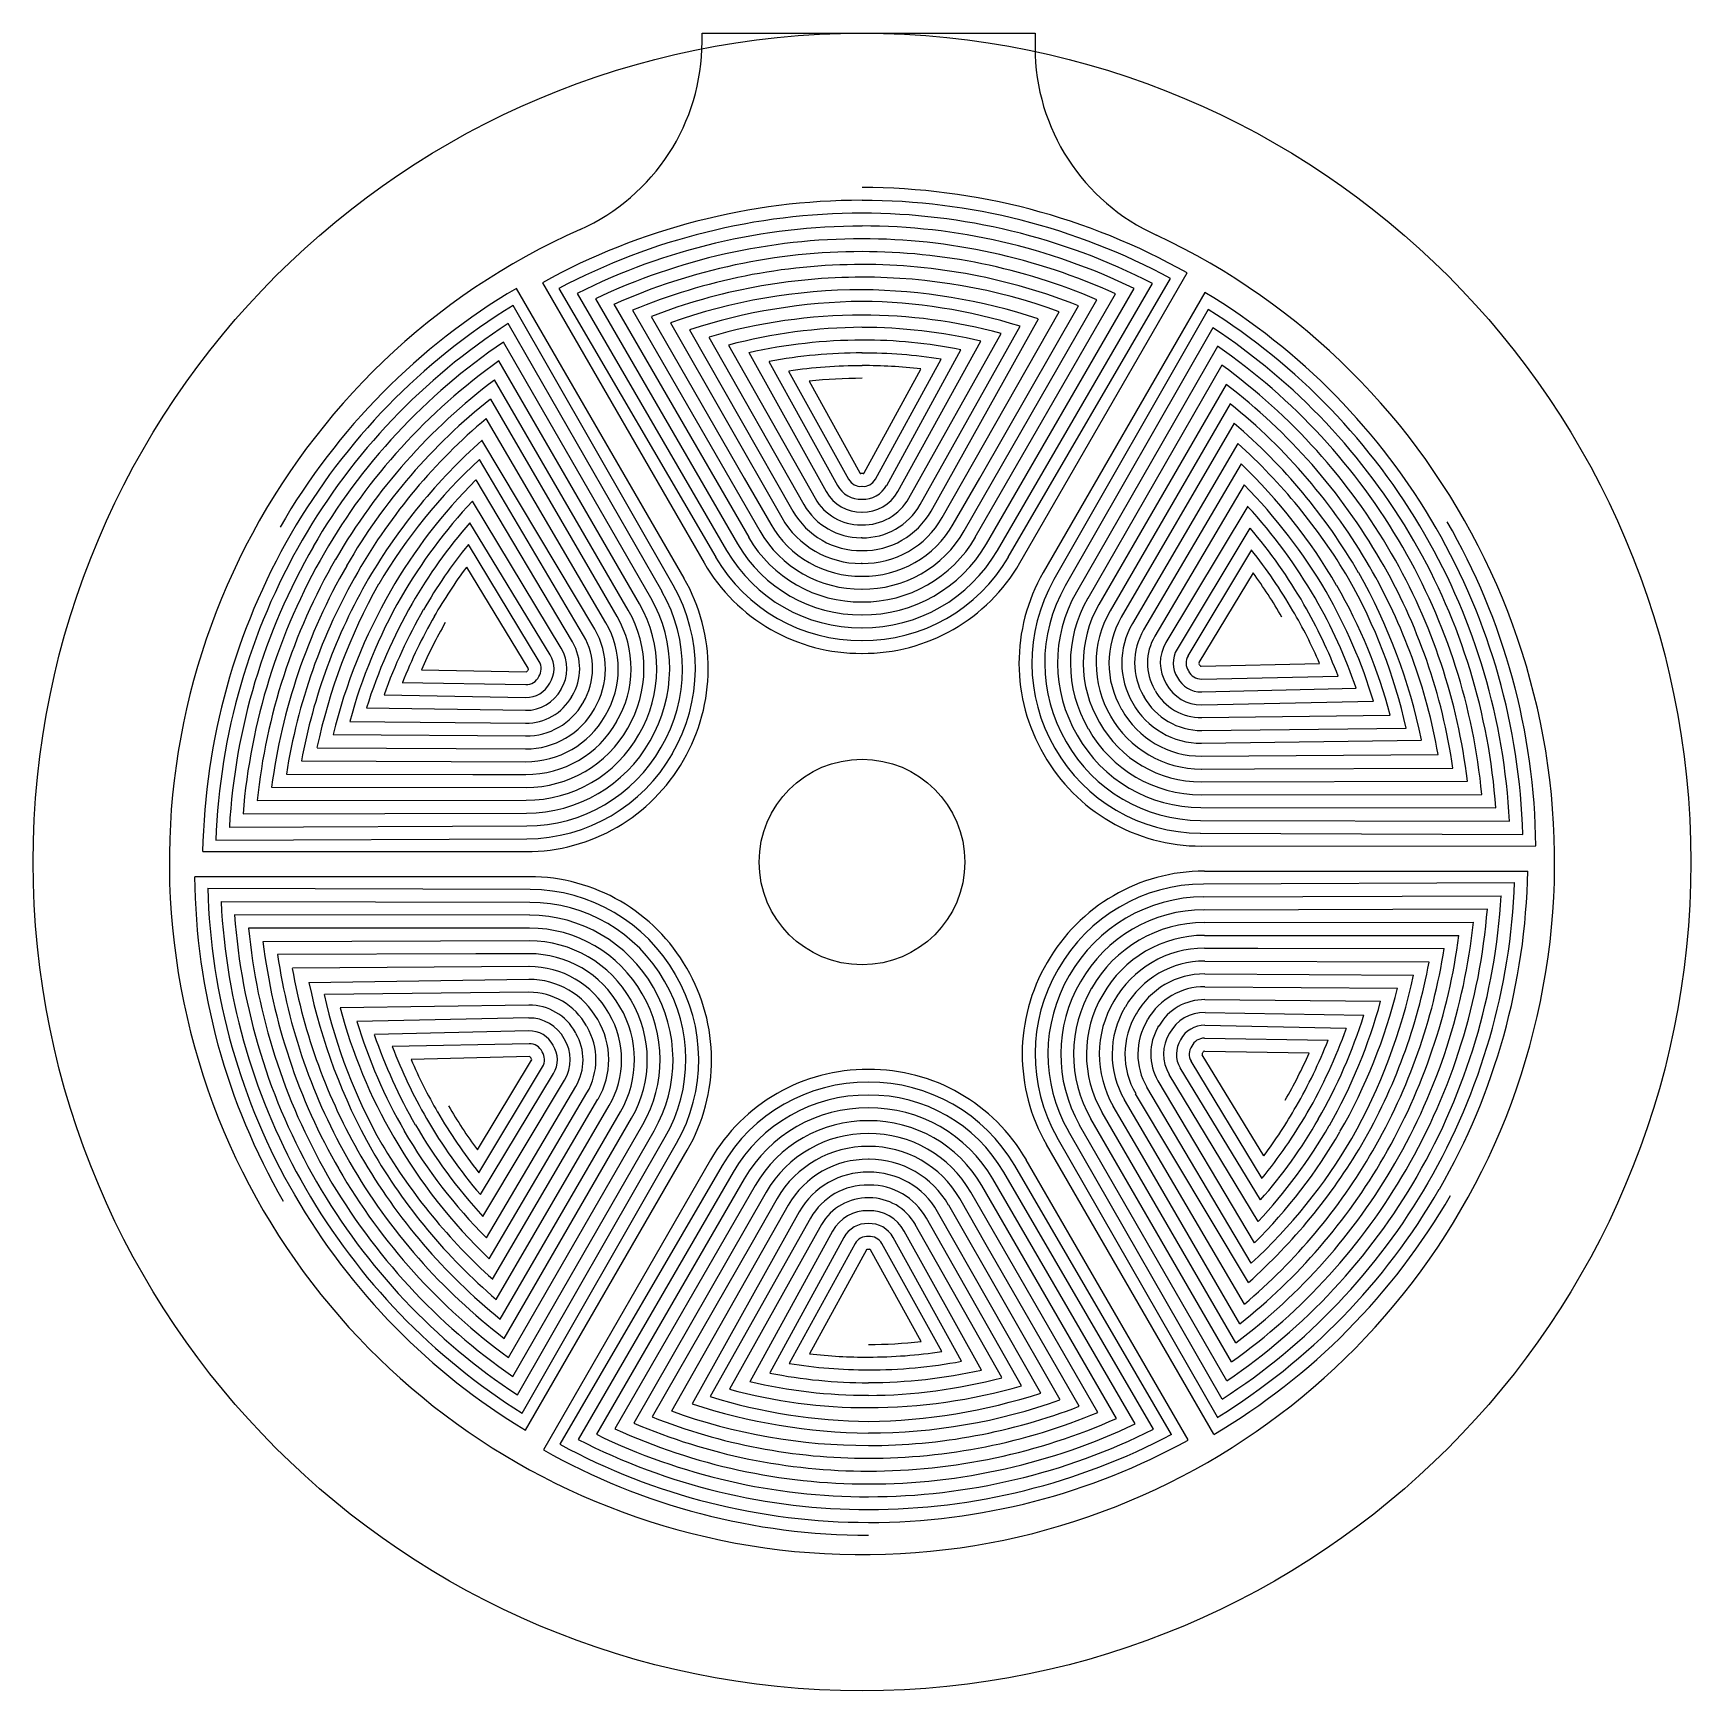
# Model space of a CAD drawing. Header units: millimetres. Extents: x -65 to 64, y -63 to 66.
import ezdxf

# ---------------------------------------------------------------- set-up
doc = ezdxf.new("R2010")
doc.units = ezdxf.units.MM
for name, color, linetype in [('Wire', 7, 'CONTINUOUS'), ('Wire001', 7, 'CONTINUOUS'), ('Wire002', 7, 'CONTINUOUS'), ('Wire003', 7, 'CONTINUOUS'), ('Wire004', 7, 'CONTINUOUS'), ('Wire005', 7, 'CONTINUOUS'), ('Wire006', 7, 'CONTINUOUS'), ('Wire007', 7, 'CONTINUOUS'), ('Wire008', 7, 'CONTINUOUS'), ('Wire009', 7, 'CONTINUOUS')]:
    doc.layers.add(name, color=color, linetype=linetype)

msp = doc.modelspace()

# ---------------------------------------------------------------- linework, layer by layer
at = {"layer": 'Wire'}
for p, q in [((-12.29, -21.87), (-25.3, -44.43)), ((0.07, -21.82), (0, -21.82)), ((24.88, -43.66), (12.29, -21.87)), ((-11.39, -22.31), (-24.02, -44)), ((-10.53, -22.83), (-22.6, -43.62)), ((22.19, -42.83), (10.54, -22.83)), ((23.6, -43.23), (11.4, -22.31)), ((-9.68, -23.34), (-21.17, -43.22)), ((-8.82, -23.86), (-19.73, -42.8)), ((-7.96, -24.37), (-18.27, -42.35)), ((0.08, -23.82), (0, -23.82)), ((17.86, -41.53), (7.97, -24.37)), ((19.32, -41.99), (8.83, -23.86)), ((20.76, -42.42), (9.68, -23.34)), ((-6.24, -25.39), (-15.34, -41.41)), ((-7.1, -24.88), (-9.16, -28.47)), ((0.08, -24.82), (0, -24.82)), ((14.92, -40.55), (6.25, -25.39)), ((9.17, -28.47), (7.11, -24.88)), ((-5.38, -25.9), (-13.72, -40.85)), ((-4.51, -26.4), (-12.32, -40.28)), ((-3.65, -26.9), (-10.82, -39.71)), ((10.38, -38.81), (3.65, -26.9)), ((11.92, -39.44), (4.52, -26.4)), ((13.42, -40.01), (5.38, -25.9)), ((-2.79, -27.41), (-9.24, -39.13)), ((-1.91, -27.9), (-7.68, -38.45)), ((-1.04, -28.38), (-6.17, -37.72)), ((5.71, -36.79), (1.05, -28.38)), ((7.24, -37.54), (1.92, -27.9)), ((8.8, -38.23), (2.79, -27.41)), ((-9.16, -28.47), (-16.84, -41.87)), ((-0.16, -28.87), (-4.58, -36.95)), ((4.11, -36), (0.17, -28.87)), ((16.4, -41.04), (9.17, -28.47))]:
    msp.add_line(p, q, dxfattribs=at)
for centre, radius, start, end in [((-0.09, -28.91), 14.09, 89.6374, 150), ((0.09, -28.91), 14.09, 30, 90.3627), ((-0.09, -28.91), 13.09, 89.6098, 149.728), ((0.09, -28.91), 13.09, 30.272, 90.3898), ((-0.09, -28.91), 12.09, 89.5775, 149.794), ((-0.09, -28.91), 11.09, 89.5394, 149.86), ((0.09, -28.91), 12.09, 30.2054, 90.4219), ((0.09, -28.91), 11.09, 30.1394, 90.4598), ((-0.09, -28.91), 10.09, 89.4938, 149.943), ((0.09, -28.91), 10.09, 30.0555, 90.5052), ((-0.09, -28.91), 9.09, 89.4381, 150.027), ((0.09, -28.91), 9.09, 29.9711, 90.5605), ((-0.09, -28.91), 8.09, 89.3687, 150.102), ((-0.09, -28.91), 7.09, 89.2796, 150.237), ((0.09, -28.91), 8.09, 29.8963, 90.6293), ((0.09, -28.91), 7.09, 29.7637, 90.1696), ((0, 1.42), 23.24, -89.8318, -89.8315), ((-0.09, -28.91), 6.09, 89.1608, 150.336), ((0.09, -28.91), 6.09, 29.6611, 90.8365), ((-0.08, -28.91), 5.09, 88.9966, 150.433), ((0.09, -28.91), 5.09, 29.5678, 90.1701), ((0, 1.42), 25.24, -89.8318, -89.8315), ((-0.08, -28.91), 4.09, 88.7513, 150.547), ((0.09, -28.91), 4.09, 29.4542, 90.1706), ((0, 1.42), 26.24, -89.8318, -89.8315), ((-0.09, -28.91), 3.09, 88.3455, 150.933), ((-0.09, -28.91), 2.09, 87.5531, 151.101), ((0.09, -28.91), 3.09, 29.0668, 91.6545), ((0.09, -28.91), 2.09, 28.8988, 92.4469), ((-0.09, -28.91), 1.09, 85.3028, 150.967), ((0.09, -28.91), 1.09, 29.0332, 94.6972), ((-0.09, -28.91), 0.0892, 89.8315, 151.114), ((0, 1.42), 30.24, -90.1685, -90), ((0, 1.42), 30.24, -90, -89.8315), ((0.09, -28.91), 0.0892, 28.8856, 90.1685), ((0, 1.42), 37.65, -90, -83.7431), ((-0.13, 0.43), 37.65, -96.7794, -89.7912), ((0, 1.42), 38.63, -90, -81.5052), ((0, 0.42), 39.63, -101.184, -90), ((-0.05, 0.43), 38.63, -99.1104, -89.9199), ((0, 1.42), 39.63, -90, -79.4763), ((-0.06, 1.41), 40.61, -89.9035, -77.3874), ((0, 0.42), 41.57, -105.089, -90), ((0, 0.42), 40.61, -103.152, -90), ((-0.25, 1.37), 41.57, -89.6525, -75.1851), ((-0.02, 1.41), 42.56, -89.9645, -73.7108), ((0.48, 2.36), 45.49, -108.192, -90.6007), ((0.38, 0.34), 42.56, -107.364, -90.5059), ((0, 1.42), 44.54, -90, -70.4407), ((0, 1.42), 45.52, -90, -68.8883), ((-0.5, 2.74), 44.96, -89.3616, -71.9673), ((0, 0.42), 46.51, -113.129, -89.9895), ((-0.02, 0.43), 45.52, -111.673, -89.9636), ((-0.1, 0.45), 44.54, -110, -89.8621), ((0, 1.42), 46.51, -90, -67.4235), ((0, 1.42), 47.51, -90, -66.016), ((-0.01, 1.42), 48.51, -89.9892, -64.6553), ((0, 0.42), 49.5, -117.171, -90), ((0, 0.42), 48.51, -115.886, -90), ((0, 0.42), 47.51, -114.541, -90), ((0, 1.42), 49.5, -89.9895, -63.3673), ((0, 1.42), 50.5, -89.9909, -62.1299), ((-0.02, 1.41), 51.5, -89.9781, -61.0907), ((0, 0.42), 51.5, -119.426, -90), ((0, 0.42), 50.5, -118.406, -90)]:
    msp.add_arc(centre, radius, start, end, dxfattribs=at)
at = {"layer": 'Wire001'}
for p, q in [((26.15, 0.61), (51.32, 0.61)), ((26.09, -0.39), (50.3, -0.27)), ((26.11, -1.39), (49.25, -1.3)), ((26.12, -2.39), (48.18, -2.33)), ((26.14, -3.39), (47.08, -3.37)), ((26.15, -4.39), (45.96, -4.4)), ((26.16, -5.39), (30.31, -5.39)), ((26.18, -6.39), (43.64, -6.46)), ((30.31, -5.39), (44.81, -5.42)), ((26.18, -7.39), (42.43, -7.48)), ((26.19, -8.39), (41.17, -8.5)), ((19.97, -10.01), (20, -9.95)), ((26.19, -9.39), (39.87, -9.52)), ((21.7, -11.01), (21.73, -10.94)), ((22.56, -11.51), (22.6, -11.44)), ((26.19, -11.39), (37.19, -11.6)), ((26.2, -10.39), (38.57, -10.59)), ((26.17, -12.39), (35.78, -12.55)), ((30.64, -23.3), (25.13, -14.19)), ((30.77, -21.54), (25.98, -13.68)), ((26.15, -13.39), (34.3, -13.54)), ((30.33, -26.66), (23.41, -15.22)), ((30.52, -24.98), (24.27, -14.71)), ((29.58, -31.41), (20.8, -16.71)), ((29.79, -29.91), (21.67, -16.21)), ((30.05, -28.32), (22.54, -15.71)), ((21.14, -21.27), (19.06, -17.69)), ((29.26, -33.09), (19.93, -17.2)), ((27.91, -39.05), (16.44, -19.15)), ((28.26, -37.58), (17.32, -18.67)), ((28.6, -36.1), (18.19, -18.18)), ((27.16, -41.9), (14.69, -20.12)), ((27.54, -40.48), (15.57, -19.64)), ((26.89, -43.22), (13.86, -20.67)), ((28.91, -34.62), (21.14, -21.27))]:
    msp.add_line(p, q, dxfattribs=at)
for centre, radius, start, end in [((26.15, -13.48), 14.09, 90, 150.363), ((-0.17, 1.59), 51.5, -29.9781, -1.0907), ((26.15, -13.48), 13.09, 90.272, 150.39), ((-0.17, 1.61), 50.5, -29.9909, -2.1299), ((26.15, -13.48), 12.09, 90.2054, 150.422), ((26.15, -13.48), 11.09, 90.1394, 150.46), ((-0.17, 1.6), 48.51, -29.9892, -4.6553), ((-0.17, 1.6), 49.5, -29.9895, -3.3674), ((26.15, -13.48), 10.09, 90.0555, 150.505), ((-0.16, 1.61), 47.51, -30, -6.016), ((26.15, -13.48), 9.09, 89.9711, 150.56), ((-0.16, 1.61), 46.51, -30, -7.4235), ((26.15, -13.48), 8.09, 89.8963, 150.629), ((26.15, -13.48), 7.09, 89.7637, 150.17), ((-0.16, 1.61), 45.52, -30, -8.8883), ((26.06, -13.63), 14.09, 149.637, -150), ((26.06, -13.63), 13.09, 149.61, -150.272), ((26.06, -13.63), 12.09, 149.578, -150.206), ((26.15, -13.48), 6.09, 89.6611, 150.837), ((-1.56, 1.84), 44.96, -29.3616, -11.9673), ((-0.16, 1.61), 44.54, -30, -10.4407), ((26.06, -13.63), 11.09, 149.539, -150.14), ((26.06, -13.63), 10.09, 149.494, -150.057), ((26.06, -13.63), 9.09, 149.438, -149.973), ((26.15, -13.48), 5.09, 89.5678, 150.17), ((-0.17, 1.59), 42.56, -29.9645, -13.7108), ((26.06, -13.63), 8.09, 149.369, -149.898), ((26.06, -13.63), 7.09, 149.28, -149.763), ((-0.16, 1.61), 23.24, -29.8318, -29.8315), ((26.15, -13.48), 4.09, 89.4542, 150.171), ((-0.25, 1.37), 41.57, -29.6525, -15.1851), ((26.06, -13.63), 6.09, 149.161, -149.664), ((26.06, -13.63), 5.09, 148.997, -149.567), ((-0.16, 1.61), 25.24, -29.8318, -29.8315), ((26.06, -13.63), 4.09, 148.751, -149.453), ((-0.16, 1.61), 26.24, -29.8318, -29.8315), ((26.15, -13.48), 3.09, 89.0668, 151.655), ((26.15, -13.48), 2.09, 88.8988, 152.447), ((-0.16, 1.61), 39.63, -30, -19.4763), ((-0.19, 1.55), 40.61, -29.9035, -17.3874), ((26.06, -13.63), 3.09, 148.345, -149.067), ((26.06, -13.63), 2.09, 147.553, -148.899), ((26.15, -13.48), 1.09, 89.0332, 154.697), ((-0.16, 1.61), 38.63, -30, -21.5052), ((26.06, -13.63), 1.09, 145.303, -149.033), ((26.06, -13.63), 0.0892, 149.832, -148.886), ((-0.16, 1.61), 30.24, -30.1685, -30), ((-0.16, 1.61), 30.24, -30, -29.8315), ((26.15, -13.48), 0.0892, 88.8856, 150.168), ((-0.16, 1.61), 37.65, -30, -23.7431), ((0.62, 1), 37.65, -36.7794, -29.7912), ((0.7, 1.11), 40.61, -43.1522, -30), ((0.7, 1.11), 39.63, -41.1837, -30), ((0.67, 1.07), 38.63, -39.1104, -29.9199), ((0.96, 1.4), 42.56, -47.3642, -30.5059), ((0.7, 1.11), 41.57, -45.0894, -30), ((0.68, 1.09), 45.52, -51.6732, -29.9636), ((0.63, 1.03), 44.54, -50.0002, -29.8621), ((-0.74, 2.5), 45.49, -48.1922, -30.6007), ((0.7, 1.11), 48.51, -55.8861, -30), ((0.7, 1.11), 47.51, -54.5408, -30), ((0.7, 1.11), 46.51, -53.1288, -29.9895), ((0.7, 1.11), 50.5, -58.4065, -30), ((0.7, 1.11), 49.5, -57.1706, -30), ((0.7, 1.11), 51.5, -59.4264, -30)]:
    msp.add_arc(centre, radius, start, end, dxfattribs=at)
at = {"layer": 'Wire002'}
for p, q in [((26.19, 45.65), (13.61, 23.85)), ((26.45, 44.33), (14.44, 23.3)), ((26.82, 42.9), (15.32, 22.81)), ((27.17, 41.46), (16.19, 22.33)), ((27.52, 39.99), (17.07, 21.84)), ((27.85, 38.5), (17.94, 21.36)), ((28.16, 36.99), (20.89, 24.45)), ((28.48, 35.47), (19.68, 20.38)), ((28.76, 33.9), (20.55, 19.88)), ((29.01, 32.31), (21.42, 19.39)), ((29.24, 30.67), (22.29, 18.89)), ((29.52, 29.01), (23.16, 18.4)), ((29.7, 27.31), (24.02, 17.89)), ((29.82, 25.61), (24.87, 17.37)), ((20.89, 24.45), (18.81, 20.86)), ((29.94, 23.83), (25.73, 16.85)), ((25.9, 16.56), (35.1, 16.78)), ((25.92, 15.56), (36.56, 15.79)), ((21.41, 14.25), (21.45, 14.19)), ((22.27, 14.75), (22.31, 14.69)), ((25.94, 14.56), (37.96, 14.85)), ((19.68, 13.25), (19.71, 13.19)), ((25.95, 13.56), (39.32, 13.84)), ((25.94, 12.56), (40.62, 12.76)), ((25.94, 11.56), (41.86, 11.74)), ((25.93, 10.56), (43.05, 10.81)), ((25.93, 9.56), (44.35, 9.69)), ((25.91, 8.56), (30.06, 8.57)), ((30.06, 8.57), (45.5, 8.63)), ((25.89, 6.56), (47.74, 6.58)), ((25.9, 7.56), (46.63, 7.62)), ((25.87, 5.56), (48.83, 5.54)), ((25.85, 4.56), (49.89, 4.51)), ((25.83, 3.56), (50.93, 3.47)), ((25.9, 2.56), (51.94, 2.58))]:
    msp.add_line(p, q, dxfattribs=at)
for centre, radius, start, end in [((-0.4, 1.55), 51.5, 30.0219, 58.9093), ((-0.41, 1.56), 50.5, 30.0091, 57.8701), ((-0.41, 1.56), 49.5, 30.0105, 56.6327), ((-0.41, 1.56), 48.51, 30.0108, 55.3447), ((-0.42, 1.56), 47.51, 30, 53.984), ((-0.42, 1.56), 46.51, 30, 52.5765), ((-0.42, 1.56), 45.52, 30, 51.1117), ((-0.42, 1.56), 44.54, 30, 49.5593), ((-1.31, 0.47), 44.96, 30.6384, 48.0327), ((-0.4, 1.54), 42.56, 30.0355, 46.2892), ((-0.25, 1.37), 41.57, 30.3475, 44.8149), ((-0.37, 1.51), 40.61, 30.0965, 42.6126), ((-0.42, 1.56), 39.63, 30, 40.5237), ((0.45, 2.06), 50.5, 1.5935, 30), ((0.45, 2.06), 51.5, 0.5736, 30), ((0.45, 2.06), 47.51, 5.4592, 30), ((0.45, 2.06), 48.51, 4.1139, 30), ((0.45, 2.06), 49.5, 2.8294, 30), ((-0.42, 1.56), 38.63, 30, 38.4948), ((0.46, 2.04), 45.52, 8.3268, 30.0364), ((0.45, 2.06), 46.51, 6.8712, 30.0105), ((25.81, 16.81), 14.09, 150, -149.637), ((25.81, 16.81), 13.09, 150.272, -149.61), ((-0.42, 1.56), 37.65, 30, 36.2569), ((0.33, 2.43), 42.56, 12.6358, 29.4941), ((-1.47, 1.51), 45.49, 11.8078, 29.3993), ((0.48, 1.96), 44.54, 9.9998, 30.1379), ((25.81, 16.81), 12.09, 150.205, -149.578), ((25.81, 16.81), 11.09, 150.139, -149.54), ((0.45, 2.06), 40.61, 16.8478, 30), ((0.45, 2.06), 41.57, 14.9106, 30), ((25.81, 16.81), 10.09, 150.055, -149.495), ((25.81, 16.81), 9.09, 149.971, -149.44), ((25.81, 16.81), 8.09, 149.896, -149.371), ((0.51, 1.94), 37.65, 23.2206, 30.2088), ((0.47, 2.01), 38.63, 20.8896, 30.0801), ((0.45, 2.06), 39.63, 18.8163, 30), ((25.81, 16.81), 7.09, 149.764, -149.83), ((25.81, 16.81), 6.09, 149.661, -149.163), ((25.81, 16.81), 5.09, 149.568, -149.83), ((25.81, 16.81), 4.09, 149.454, -149.829), ((25.81, 16.81), 3.09, 149.067, -148.345), ((25.81, 16.81), 2.09, 148.899, -147.553), ((25.81, 16.81), 1.09, 149.033, -145.303), ((25.81, 16.81), 0.0892, 148.886, -149.832), ((25.9, 16.65), 2.09, -152.447, -88.8988), ((25.9, 16.65), 1.09, -154.697, -89.0332), ((-0.42, 1.56), 30.24, 30, 30.1685), ((-0.42, 1.56), 30.24, 29.8315, 30), ((25.9, 16.65), 0.0892, -150.168, -88.8856), ((-0.42, 1.56), 25.24, 30.1682, 30.1685), ((-0.42, 1.56), 26.24, 30.1682, 30.1685), ((25.9, 16.65), 4.09, -151.249, -89.4534), ((25.9, 16.65), 3.09, -151.655, -89.0668), ((-0.42, 1.56), 23.24, 30.1682, 30.1685), ((25.9, 16.65), 7.09, -150.72, -89.7633), ((25.9, 16.65), 6.09, -150.839, -89.6638), ((25.9, 16.65), 5.09, -151.003, -89.5672), ((25.9, 16.65), 10.09, -150.506, -90.0565), ((25.9, 16.65), 9.09, -150.562, -89.9726), ((25.9, 16.65), 8.09, -150.631, -89.8984), ((25.9, 16.65), 12.09, -150.422, -90.206), ((25.9, 16.65), 11.09, -150.461, -90.1402), ((25.9, 16.65), 14.09, -150.363, -90), ((25.9, 16.65), 13.09, -150.39, -90.2725)]:
    msp.add_arc(centre, radius, start, end, dxfattribs=at)
at = {"layer": 'Wire003'}
msp.add_circle((-0.5, 1.32), 64.51, dxfattribs=at)
at = {"layer": 'Wire004'}
for p, q in [((10.89, 25.06), (23.52, 46.74)), ((11.79, 24.61), (24.8, 47.17)), ((-25.38, 46.41), (-12.79, 24.61)), ((-24.1, 45.97), (-11.89, 25.06)), ((-22.68, 45.58), (-11.04, 25.57)), ((-21.25, 45.16), (-10.18, 26.09)), ((8.32, 26.6), (19.23, 45.54)), ((9.18, 26.09), (20.68, 45.96)), ((10.04, 25.57), (22.11, 46.36)), ((-19.81, 44.73), (-9.32, 26.6)), ((-18.36, 44.27), (-8.46, 27.11)), ((5.74, 28.13), (14.84, 44.15)), ((7.46, 27.11), (17.78, 45.09)), ((8.67, 31.21), (16.34, 44.61)), ((-16.9, 43.78), (-9.67, 31.21)), ((-15.41, 43.29), (-6.74, 28.14)), ((-13.92, 42.75), (-5.88, 28.64)), ((4.02, 29.14), (11.82, 43.02)), ((4.88, 28.64), (13.23, 43.59)), ((-12.41, 42.18), (-5.02, 29.14)), ((-10.88, 41.55), (-4.15, 29.64)), ((2.29, 30.15), (8.74, 41.87)), ((3.15, 29.64), (10.32, 42.45)), ((-9.3, 40.97), (-3.29, 30.15)), ((-7.74, 40.28), (-2.42, 30.64)), ((0.54, 31.13), (5.67, 40.46)), ((1.42, 30.64), (7.19, 41.19)), ((-6.21, 39.53), (-1.54, 31.13)), ((-4.6, 38.75), (-0.67, 31.61)), ((-0.33, 31.61), (4.08, 39.69)), ((-9.67, 31.21), (-7.6, 27.62)), ((6.6, 27.62), (8.67, 31.21)), ((-0.58, 27.57), (-0.5, 27.57)), ((-0.57, 26.57), (-0.5, 26.57)), ((-0.57, 24.57), (-0.5, 24.57))]:
    msp.add_line(p, q, dxfattribs=at)
for centre, radius, start, end in [((-0.5, 2.32), 51.5, 60.5736, 90), ((-0.48, 1.33), 51.5, 90.0219, 118.909), ((-0.49, 1.32), 50.5, 90.0091, 117.87), ((-0.5, 2.32), 50.5, 61.5935, 90), ((-0.5, 2.32), 49.5, 62.8294, 90), ((-0.49, 1.32), 49.5, 90.0105, 116.633), ((-0.5, 2.32), 48.51, 64.1139, 90), ((-0.49, 1.32), 48.51, 90.0108, 115.345), ((-0.5, 2.32), 47.51, 65.4592, 90), ((-0.5, 1.32), 47.51, 90, 113.984), ((-0.5, 1.32), 46.51, 90, 112.576), ((-0.49, 2.32), 46.51, 66.8712, 90.0105), ((-0.47, 2.31), 45.52, 68.3268, 90.0364), ((-0.5, 1.32), 45.52, 90, 111.112), ((-0.39, 2.3), 44.54, 69.9998, 90.1379), ((-0.5, 1.32), 44.54, 90, 109.559), ((-0.98, 0.38), 45.49, 71.8078, 89.3993), ((0, 0), 44.96, 90.6384, 108.033), ((-0.47, 1.33), 42.56, 90.0355, 106.289), ((-0.88, 2.4), 42.56, 72.6358, 89.4941), ((-0.5, 2.32), 41.57, 74.9106, 90), ((-0.25, 1.37), 41.57, 90.3475, 104.815), ((-0.5, 2.32), 40.61, 76.8478, 90), ((-0.43, 1.33), 40.61, 90.0965, 102.613), ((-0.5, 2.32), 39.63, 78.8163, 90), ((-0.5, 1.32), 39.63, 90, 100.524), ((-0.45, 2.31), 38.63, 80.8896, 90.0801), ((-0.5, 1.32), 38.63, 90, 98.4948), ((-0.5, 1.32), 37.65, 90, 96.2569), ((-0.36, 2.31), 37.65, 83.2206, 90.2088), ((-0.59, 31.65), 1.09, -150.967, -85.3028), ((-0.59, 31.65), 0.0892, -151.114, -89.8315), ((-0.5, 1.32), 30.24, 90, 90.1685), ((-0.5, 1.32), 30.24, 89.8315, 90), ((-0.41, 31.65), 1.09, -94.6972, -29.0332), ((-0.41, 31.65), 0.0892, -90.1685, -28.8856), ((-0.59, 31.65), 3.09, -150.933, -88.3455), ((-0.59, 31.65), 2.09, -151.101, -87.5531), ((-0.41, 31.65), 2.09, -92.4469, -28.8988), ((-0.41, 31.65), 3.09, -91.6545, -29.0668), ((-0.59, 31.65), 6.09, -150.339, -89.1635), ((-0.59, 31.65), 5.09, -150.432, -89.8299), ((-0.59, 31.65), 4.09, -150.546, -89.8294), ((-0.41, 31.65), 4.09, -91.2487, -29.4534), ((-0.41, 31.65), 5.09, -91.0034, -29.5672), ((-0.41, 31.65), 6.09, -90.8392, -29.6638), ((-0.59, 31.65), 9.09, -150.029, -89.4395), ((-0.59, 31.65), 8.09, -150.104, -89.3707), ((-0.59, 31.65), 7.09, -150.236, -89.8304), ((-0.5, 1.32), 26.24, 90.1682, 90.1685), ((-0.41, 31.65), 7.09, -90.7204, -29.7633), ((-0.41, 31.65), 8.09, -90.6313, -29.8984), ((-0.41, 31.65), 9.09, -90.5619, -29.9726), ((-0.59, 31.65), 11.09, -149.861, -89.5402), ((-0.59, 31.65), 10.09, -149.945, -89.4948), ((-0.5, 1.32), 25.24, 90.1682, 90.1685), ((-0.41, 31.65), 10.09, -90.5062, -30.0565), ((-0.41, 31.65), 11.09, -90.4606, -30.1402), ((-0.59, 31.65), 14.09, -150, -89.6373), ((-0.59, 31.65), 13.09, -149.728, -89.6102), ((-0.59, 31.65), 12.09, -149.795, -89.5781), ((-0.5, 1.32), 23.24, 90.1682, 90.1685), ((-0.41, 31.65), 12.09, -90.4225, -30.206), ((-0.41, 31.65), 13.09, -90.3902, -30.2725), ((-0.41, 31.65), 14.09, -90.3626, -30)]:
    msp.add_arc(centre, radius, start, end, dxfattribs=at)
at = {"layer": 'Wire005'}
for p, q in [((-14.35, 23.42), (-27.39, 45.97)), ((-15.19, 22.86), (-27.65, 44.64)), ((-16.06, 22.38), (-28.04, 43.23)), ((-16.94, 21.89), (-28.4, 41.79)), ((-17.81, 21.41), (-28.76, 40.33)), ((-18.69, 20.92), (-29.1, 38.84)), ((-21.64, 24.01), (-29.4, 37.36)), ((-20.43, 19.94), (-29.75, 35.83)), ((-21.3, 19.45), (-30.08, 34.15)), ((-22.17, 18.95), (-30.28, 32.65)), ((-23.03, 18.45), (-30.54, 31.06)), ((-23.91, 17.96), (-30.83, 29.41)), ((-24.77, 17.45), (-31.02, 27.72)), ((-25.62, 16.93), (-31.14, 26.04)), ((-26.48, 16.42), (-31.27, 24.28)), ((-19.56, 20.43), (-21.64, 24.01)), ((-34.79, 16.29), (-26.65, 16.13)), ((-37.69, 14.34), (-26.69, 14.13)), ((-36.28, 15.29), (-26.66, 15.13)), ((-23.1, 14.18), (-23.06, 14.25)), ((-39.07, 13.33), (-26.7, 13.13)), ((-22.23, 13.69), (-22.19, 13.75)), ((-40.36, 12.26), (-26.68, 12.13)), ((-20.5, 12.69), (-20.46, 12.75)), ((-41.67, 11.24), (-26.68, 11.13)), ((-44.14, 9.2), (-26.67, 9.13)), ((-42.92, 10.22), (-26.68, 10.13)), ((-45.3, 8.16), (-30.8, 8.14)), ((-30.8, 8.14), (-26.66, 8.13)), ((-46.45, 7.14), (-26.65, 7.13)), ((-47.58, 6.11), (-26.64, 6.13)), ((-49.75, 4.04), (-26.6, 4.13)), ((-48.68, 5.07), (-26.62, 5.13)), ((-50.8, 3.01), (-26.58, 3.13)), ((-51.81, 2.13), (-26.64, 2.13))]:
    msp.add_line(p, q, dxfattribs=at)
for centre, radius, start, end in [((-1.2, 1.63), 51.5, 120.574, 150), ((-1.2, 1.63), 50.5, 121.594, 150), ((-1.2, 1.63), 49.5, 122.829, 150), ((-1.2, 1.63), 48.51, 124.114, 150), ((-1.2, 1.63), 47.51, 125.459, 150), ((-1.19, 1.63), 46.51, 126.871, 150.01), ((-1.18, 1.65), 45.52, 128.327, 150.036), ((-1.12, 1.71), 44.54, 130, 150.138), ((0.25, 0.24), 45.49, 131.808, 149.399), ((-1.45, 1.34), 42.56, 132.636, 149.494), ((-1.2, 1.63), 41.57, 134.911, 150), ((-1.2, 1.63), 40.61, 136.848, 150), ((-1.2, 1.63), 39.63, 138.816, 150), ((-0.33, 1.13), 26.24, 150.168, 150.168), ((-0.33, 1.15), 51.5, 150.022, 178.909), ((-0.33, 1.14), 50.5, 150.009, 177.87), ((-0.33, 1.14), 49.5, 150.01, 176.633), ((-1.16, 1.67), 38.63, 140.89, 150.08), ((-0.33, 1.13), 25.24, 150.168, 150.168), ((-0.33, 1.14), 48.51, 150.011, 175.345), ((-0.33, 1.13), 47.51, 150, 173.984), ((-0.33, 1.13), 46.51, 150, 172.576), ((-0.33, 1.13), 45.52, 150, 171.112), ((-0.33, 1.13), 44.54, 150, 169.559), ((-1.12, 1.74), 37.65, 143.221, 150.209), ((-0.33, 1.13), 23.24, 150.168, 150.168), ((-26.56, 16.37), 14.09, -30.3626, 30), ((1.06, 0.9), 44.96, 150.638, 168.033), ((-0.32, 1.15), 42.56, 150.036, 166.289), ((-26.56, 16.37), 12.09, -30.4225, 29.794), ((-26.56, 16.37), 13.09, -30.3902, 29.7275), ((-0.25, 1.37), 41.57, 150.348, 164.815), ((-0.31, 1.19), 40.61, 150.096, 162.613), ((-0.33, 1.13), 39.63, 150, 160.524), ((-26.56, 16.37), 9.09, -30.5619, 30.0274), ((-26.56, 16.37), 10.09, -30.5062, 29.9435), ((-26.56, 16.37), 11.09, -30.4606, 29.8598), ((-0.33, 1.13), 38.63, 150, 158.495), ((-0.33, 1.13), 37.65, 150, 156.257), ((-26.56, 16.37), 6.09, -30.8392, 30.3362), ((-26.56, 16.37), 7.09, -30.7204, 30.2367), ((-26.56, 16.37), 8.09, -30.6313, 30.1016), ((-26.56, 16.37), 4.09, -31.2487, 30.5466), ((-26.56, 16.37), 5.09, -31.0034, 30.4328), ((-26.56, 16.37), 1.09, -34.6972, 30.9668), ((-26.56, 16.37), 2.09, -32.4469, 31.1012), ((-26.56, 16.37), 3.09, -31.6545, 30.9332), ((-26.64, 16.22), 1.09, -90.9668, -25.3028), ((-26.64, 16.22), 0.0892, -91.1144, -29.8315), ((-0.33, 1.13), 30.24, 150, 150.168), ((-0.33, 1.13), 30.24, 149.832, 150), ((-26.56, 16.37), 0.0892, -30.1685, 31.1144), ((-26.64, 16.22), 3.09, -90.9332, -28.3455), ((-26.64, 16.22), 2.09, -91.1012, -27.5531), ((-26.64, 16.22), 4.09, -90.5458, -29.8294), ((-26.64, 16.22), 5.09, -90.4322, -29.8299), ((-26.64, 16.22), 6.09, -90.3389, -29.1635), ((-26.64, 16.22), 7.09, -90.2363, -29.8304), ((-26.64, 16.22), 8.09, -90.1037, -29.3707), ((-26.64, 16.22), 9.09, -90.0289, -29.4395), ((-26.64, 16.22), 10.09, -89.9445, -29.4948), ((-26.64, 16.22), 11.09, -89.8606, -29.5402), ((-26.64, 16.22), 14.09, -90, -29.6373), ((-26.64, 16.22), 12.09, -89.7946, -29.5781), ((-26.64, 16.22), 13.09, -89.728, -29.6102)]:
    msp.add_arc(centre, radius, start, end, dxfattribs=at)
at = {"layer": 'Wire006'}
for p, q in [((-12.95, 65.18), (-12.95, 65.83)), ((-12.95, 65.83), (12.97, 65.83)), ((12.97, 65.83), (12.97, 64.72))]:
    msp.add_line(p, q, dxfattribs=at)
for centre, radius, start, end in [((-28.95, 65.18), 16, -65.9867, 0), ((28.97, 64.72), 16, 180, -114.12), ((-0.5, 1.32), 53.91, 114.013, 64.8289)]:
    msp.add_arc(centre, radius, start, end, dxfattribs=at)
at = {"layer": 'Wire007'}
msp.add_circle((-0.5, 1.32), 64.51, dxfattribs=at)
at = {"layer": 'Wire008'}
msp.add_circle((-0.5, 1.32), 8, dxfattribs=at)
at = {"layer": 'Wire009'}
for p, q in [((-26.39, 0.18), (-52.44, 0.16)), ((-26.33, -0.82), (-51.43, -0.73)), ((-26.35, -1.82), (-50.39, -1.77)), ((-26.37, -2.82), (-49.33, -2.8)), ((-26.38, -3.82), (-48.24, -3.84)), ((-26.4, -4.82), (-47.12, -4.88)), ((-30.55, -5.83), (-45.99, -5.89)), ((-26.41, -5.82), (-30.55, -5.83)), ((-26.42, -6.82), (-44.84, -6.95)), ((-26.43, -7.82), (-43.55, -8.07)), ((-26.43, -8.82), (-42.35, -9)), ((-26.43, -9.82), (-41.11, -10.02)), ((-26.44, -10.82), (-39.82, -11.09)), ((-21.9, -11.51), (-21.94, -11.45)), ((-20.17, -10.5), (-20.21, -10.45)), ((-26.43, -11.82), (-38.45, -12.1)), ((-26.41, -12.82), (-37.06, -13.05)), ((-22.77, -12.01), (-22.81, -11.95)), ((-26.39, -13.82), (-35.6, -14.04)), ((-30.44, -21.09), (-26.23, -14.11)), ((-30.32, -22.87), (-25.37, -14.63)), ((-30.2, -24.57), (-24.51, -15.15)), ((-30.01, -26.27), (-23.65, -15.65)), ((-29.73, -27.93), (-22.78, -16.14)), ((-29.51, -29.57), (-21.92, -16.64)), ((-29.25, -31.16), (-21.05, -17.14)), ((-28.97, -32.72), (-20.18, -17.64)), ((-28.34, -35.76), (-18.43, -18.62)), ((-28.02, -37.25), (-17.56, -19.1)), ((-21.38, -21.71), (-19.31, -18.12)), ((-27.67, -38.72), (-16.69, -19.59)), ((-27.31, -40.16), (-15.81, -20.07)), ((-26.94, -41.58), (-14.94, -20.56)), ((-28.66, -34.25), (-21.38, -21.71)), ((-26.69, -42.91), (-14.1, -21.11))]:
    msp.add_line(p, q, dxfattribs=at)
for centre, radius, start, end in [((-0.08, 1.18), 26.24, -149.832, -149.832), ((-0.08, 1.18), 25.24, -149.832, -149.832), ((-0.08, 1.18), 23.24, -149.832, -149.832), ((-0.95, 0.68), 51.5, -179.426, -150), ((-26.39, -13.91), 14.09, 29.6374, 90), ((-0.95, 0.68), 50.5, -178.406, -150), ((-26.39, -13.91), 13.09, 29.6098, 89.7275), ((-0.95, 0.68), 49.5, -177.171, -150), ((-26.39, -13.91), 12.09, 29.5775, 89.794), ((-0.95, 0.68), 48.51, -175.886, -150), ((-0.95, 0.68), 47.51, -174.541, -150), ((-26.39, -13.91), 10.09, 29.4938, 89.9435), ((-26.39, -13.91), 11.09, 29.5394, 89.8598), ((-0.95, 0.69), 46.51, -173.129, -149.99), ((-26.39, -13.91), 9.09, 29.4381, 90.0274), ((-0.95, 0.71), 45.52, -171.673, -149.964), ((-26.39, -13.91), 8.09, 29.3687, 90.1016), ((-0.98, 0.78), 44.54, -170, -149.862), ((-26.39, -13.91), 7.09, 29.2796, 90.2367), ((-26.3, -14.07), 13.09, -29.728, 30.3898), ((-26.3, -14.07), 14.09, -30, 30.3627), ((0.98, 1.24), 45.49, -168.192, -150.601), ((-0.83, 0.31), 42.56, -167.364, -150.506), ((-26.39, -13.91), 6.09, 29.1608, 90.3362), ((-26.39, -13.91), 5.09, 28.9966, 90.4328), ((-26.3, -14.07), 10.09, -29.9445, 30.5052), ((-26.3, -14.07), 11.09, -29.8606, 30.4598), ((-26.3, -14.07), 12.09, -29.7946, 30.4219), ((-0.95, 0.68), 41.57, -165.089, -150), ((-26.39, -13.91), 4.09, 28.7513, 90.5466), ((-26.3, -14.07), 8.09, -30.1037, 30.6293), ((-26.3, -14.07), 9.09, -30.0289, 30.5605), ((-0.95, 0.68), 40.61, -163.152, -150), ((-26.39, -13.91), 3.09, 28.3455, 90.9332), ((-26.3, -14.07), 5.09, -30.4322, 30.1701), ((-26.3, -14.07), 6.09, -30.3389, 30.8365), ((-26.3, -14.07), 7.09, -30.2363, 30.1696), ((-0.95, 0.68), 39.63, -161.184, -150), ((-26.39, -13.91), 2.09, 27.5531, 91.1012), ((-26.39, -13.91), 1.09, 25.3028, 90.9668), ((-26.3, -14.07), 3.09, -30.9332, 31.6545), ((-26.3, -14.07), 4.09, -30.5458, 30.1706), ((-0.97, 0.73), 38.63, -159.11, -149.92), ((-1, 0.8), 37.65, -156.779, -149.791), ((-26.39, -13.91), 0.0892, 29.8315, 91.1144), ((-0.08, 1.18), 30.24, -150.168, -150), ((-0.08, 1.18), 30.24, -150, -149.832), ((-26.3, -14.07), 0.0892, -31.1144, 30.1685), ((-26.3, -14.07), 1.09, -30.9668, 34.6972), ((-26.3, -14.07), 2.09, -31.1012, 32.4469), ((-0.08, 1.18), 37.65, -150, -143.743), ((-0.12, 1.23), 40.61, -149.904, -137.387), ((-0.08, 1.18), 39.63, -150, -139.476), ((-0.08, 1.18), 38.63, -150, -141.505), ((0.82, 2.27), 44.96, -149.362, -131.967), ((-0.1, 1.2), 42.56, -149.964, -133.711), ((-0.25, 1.37), 41.57, -149.652, -135.185), ((-0.08, 1.18), 45.52, -150, -128.888), ((-0.08, 1.18), 44.54, -150, -130.441), ((-0.09, 1.18), 48.51, -149.989, -124.655), ((-0.08, 1.18), 47.51, -150, -126.016), ((-0.08, 1.18), 46.51, -150, -127.424), ((-0.09, 1.18), 50.5, -149.991, -122.13), ((-0.09, 1.18), 49.5, -149.99, -123.367), ((-0.09, 1.19), 51.5, -149.978, -121.091)]:
    msp.add_arc(centre, radius, start, end, dxfattribs=at)

doc.saveas('drawing.dxf')
